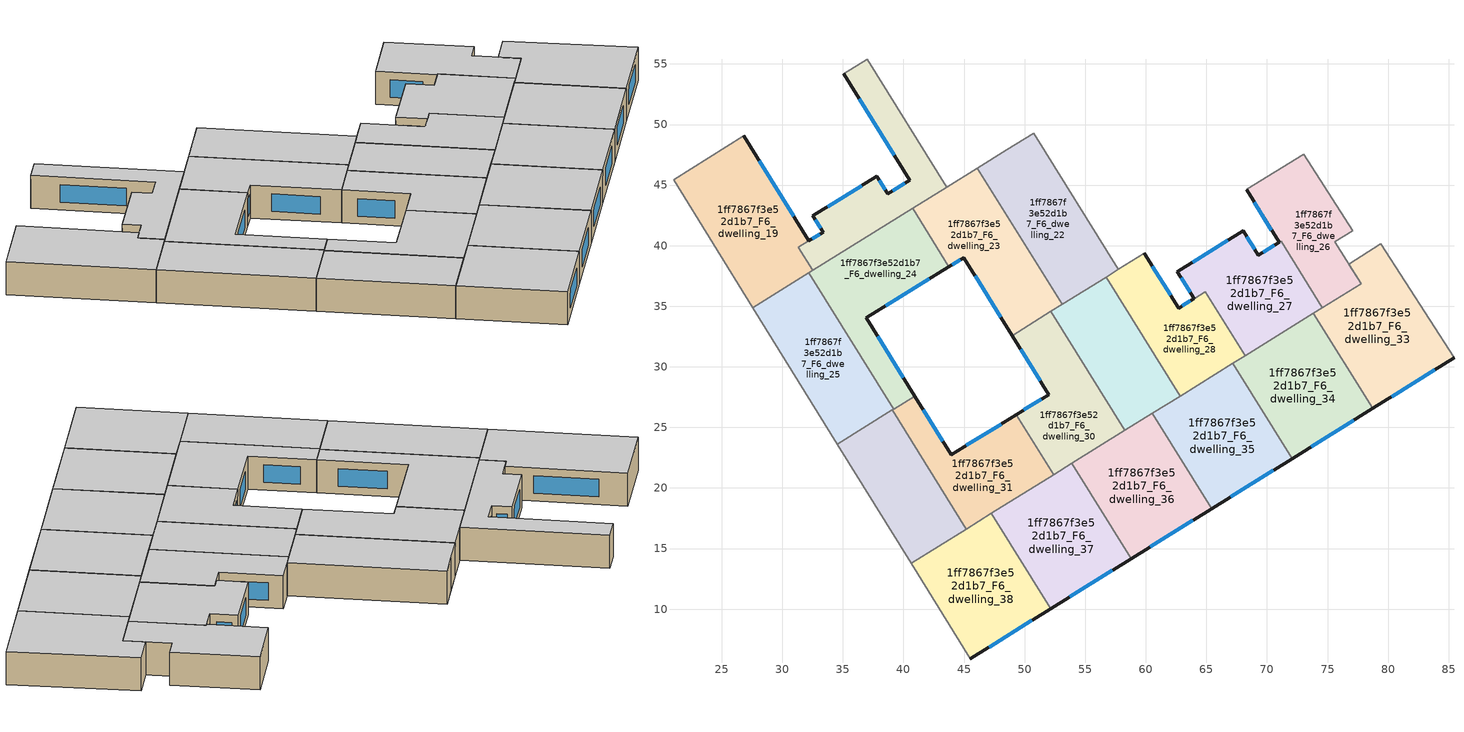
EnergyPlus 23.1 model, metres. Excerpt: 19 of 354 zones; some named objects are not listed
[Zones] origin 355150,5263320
1ff7867f3e52d1b7_F6_dwelling_18
 floor to 1ff7867f3e52d1b7_F5_dwelling_18 (EU_floor_Construction): 37.01,55.39 43.58,44.83 32.52,37.95 31.33,39.87 33.36,41.12 32.53,42.47 37.81,45.72 38.69,44.28 40.52,45.4 35.08,54.19 z18
 wall outside (EU_wall_Construction): 35.08,54.19 40.52,45.4 38.69,44.28 37.81,45.72 32.53,42.47 33.36,41.12 32.2,40.41 z18:21
 wall to 1ff7867f3e52d1b7_F6_dwelling_17 (EU_wall_Construction): 43.58,44.83 37.01,55.39 z18:21
 wall to 1ff7867f3e52d1b7_F6_dwelling_19 (EU_wall_Construction): 32.2,40.41 31.33,39.87 32.52,37.95 z18:21
 wall to 1ff7867f3e52d1b7_F6_dwelling_24 (EU_wall_Construction): 32.52,37.95 40.75,43.07 z18:21
 wall to 1ff7867f3e52d1b7_F6_dwelling_11 (EU_wall_Construction): 37.01,55.39 35.08,54.19 z18:21
 wall to 1ff7867f3e52d1b7_F6_dwelling_23 (EU_wall_Construction): 40.75,43.07 43.58,44.83 z18:21
 window (EU_Window_Construction): 33.09,40.95 32.47,40.58 / 32.72,42.15 33.17,41.44 / 36.57,44.95 33.77,43.23 / 38.48,44.62 38.02,45.38 / 40.09,45.14 39.12,44.55 / 36.36,52.13 39.24,47.47 z18.7:20.3
 ceiling to 1ff7867f3e52d1b7_F7_dwelling_18 (EU_floor_Construction): 43.58,44.83 37.01,55.39 35.08,54.19 40.52,45.4 38.69,44.28 37.81,45.72 32.53,42.47 33.36,41.12 31.33,39.87 32.52,37.95 z21
1ff7867f3e52d1b7_F6_dwelling_19
 floor to 1ff7867f3e52d1b7_F5_dwelling_19 (EU_floor_Construction): 26.84,49.06 32.2,40.41 31.33,39.87 32.52,37.95 27.57,34.87 21.02,45.44 z18
 wall outside (EU_wall_Construction): 32.2,40.41 26.84,49.06 z18:21
 wall to 1ff7867f3e52d1b7_F6_dwelling_13 (EU_wall_Construction): 26.84,49.06 21.02,45.44 z18:21
 wall adiabatic (EU_wall_Construction): 21.02,45.44 27.57,34.87 z18:21
 wall to 1ff7867f3e52d1b7_F6_dwelling_25 (EU_wall_Construction): 27.57,34.87 32.2,37.75 z18:21
 wall to 1ff7867f3e52d1b7_F6_dwelling_24 (EU_wall_Construction): 32.2,37.75 32.52,37.95 z18:21
 window (EU_Window_Construction): 30.94,42.44 28.1,47.03 z18.7:20.3
 ceiling to 1ff7867f3e52d1b7_F7_dwelling_19 (EU_floor_Construction): 32.52,37.95 31.33,39.87 32.2,40.41 26.84,49.06 21.02,45.44 27.57,34.87 z21
1ff7867f3e52d1b7_F6_dwelling_22
 floor to 1ff7867f3e52d1b7_F5_dwelling_22 (EU_floor_Construction): 50.74,49.28 57.73,38.04 53.09,35.15 46.09,46.39 z18
 wall to 1ff7867f3e52d1b7_F6_dwelling_23 (EU_wall_Construction): 46.09,46.39 53.09,35.15 z18:21
 wall to 1ff7867f3e52d1b7_F6_dwelling_21 (EU_wall_Construction): 57.73,38.04 50.74,49.28 z18:21
 wall to 1ff7867f3e52d1b7_F6_dwelling_16 (EU_wall_Construction): 50.74,49.28 48.52,47.91 z18:21
 wall to 1ff7867f3e52d1b7_F6_dwelling_29 (EU_wall_Construction): 53.09,35.15 56.72,37.41 z18:21
 wall to 1ff7867f3e52d1b7_F6_dwelling_17 (EU_wall_Construction): 48.52,47.9 46.09,46.39 z18:21
 wall to 1ff7867f3e52d1b7_F6_dwelling_28 (EU_wall_Construction): 56.72,37.41 57.73,38.04 z18:21
 ceiling to 1ff7867f3e52d1b7_F7_dwelling_22 (EU_floor_Construction): 57.73,38.04 50.74,49.28 46.09,46.39 53.09,35.15 z21
1ff7867f3e52d1b7_F6_dwelling_23
 floor to 1ff7867f3e52d1b7_F5_dwelling_23 (EU_floor_Construction): 46.09,46.39 53.09,35.15 48.96,32.58 44.97,39.02 43.74,38.26 40.75,43.07 z18
 wall outside (EU_wall_Construction): 43.74,38.26 44.97,39.02 48.96,32.58 z18:21
 wall to 1ff7867f3e52d1b7_F6_dwelling_24 (EU_wall_Construction): 40.75,43.07 43.74,38.26 z18:21
 wall to 1ff7867f3e52d1b7_F6_dwelling_17 (EU_wall_Construction): 46.09,46.39 43.58,44.83 z18:21
 wall to 1ff7867f3e52d1b7_F6_dwelling_30 (EU_wall_Construction): 48.96,32.58 52.17,34.58 z18:21
 wall to 1ff7867f3e52d1b7_F6_dwelling_29 (EU_wall_Construction): 52.17,34.58 53.09,35.15 z18:21
 window (EU_Window_Construction): 45.91,37.51 48.02,34.09 / 44.03,38.44 44.68,38.84 z18.7:20.3
 ceiling to 1ff7867f3e52d1b7_F7_dwelling_23 (EU_floor_Construction): 53.09,35.15 46.09,46.39 40.75,43.07 43.74,38.26 44.97,39.02 48.96,32.58 z21
1ff7867f3e52d1b7_F6_dwelling_24
 floor to 1ff7867f3e52d1b7_F5_dwelling_24 (EU_floor_Construction): 40.75,43.07 43.74,38.26 36.92,34.06 40.93,27.59 39.19,26.51 32.2,37.75 z18
 wall outside (EU_wall_Construction): 40.93,27.59 36.92,34.06 43.74,38.26 z18:21
 wall to 1ff7867f3e52d1b7_F6_dwelling_25 (EU_wall_Construction): 32.2,37.75 39.19,26.51 40.93,27.59 z18:21
 window (EU_Window_Construction): 39.98,29.11 37.86,32.54 / 38.52,35.05 42.14,37.28 z18.7:20.3
 ceiling to 1ff7867f3e52d1b7_F7_dwelling_24 (EU_floor_Construction): 40.93,27.59 36.92,34.06 43.74,38.26 40.75,43.07 32.2,37.75 39.19,26.51 z21
1ff7867f3e52d1b7_F6_dwelling_25
 floor to 1ff7867f3e52d1b7_F5_dwelling_25 (EU_floor_Construction): 32.2,37.75 39.19,26.51 40.93,27.59 34.54,23.61 27.57,34.87 z18
 wall adiabatic (EU_wall_Construction): 27.57,34.87 34.54,23.61 z18:21
 wall to 1ff7867f3e52d1b7_F6_dwelling_32 (EU_wall_Construction): 34.54,23.61 39.08,26.44 z18:21
 wall to 1ff7867f3e52d1b7_F6_dwelling_31 (EU_wall_Construction): 39.08,26.44 39.19,26.51 40.93,27.59 z18:21
 ceiling to 1ff7867f3e52d1b7_F7_dwelling_25 (EU_floor_Construction): 39.19,26.51 32.2,37.75 27.57,34.87 34.54,23.61 40.93,27.59 z21
1ff7867f3e52d1b7_F6_dwelling_26
 floor to 1ff7867f3e52d1b7_F5_dwelling_26 (EU_floor_Construction): 73.05,47.56 77.07,41.25 75.58,40.32 77.77,36.87 74.57,34.88 71.16,40.36 69.3,39.22 71.01,40.27 68.31,44.62 z18
 wall outside (EU_wall_Construction): 68.31,44.62 71.01,40.27 69.3,39.22 z18:21
 wall adiabatic (EU_wall_Construction): 77.77,36.87 75.58,40.32 77.07,41.25 73.05,47.56 z18:21
 wall to 1ff7867f3e52d1b7_F6_dwelling_27 (EU_wall_Construction): 69.3,39.22 71.16,40.36 74.57,34.88 z18:21
 wall to 1ff7867f3e52d1b7_F6_dwelling_20 (EU_wall_Construction): 73.05,47.56 68.35,44.64 68.31,44.62 z18:21
 wall to 1ff7867f3e52d1b7_F6_dwelling_33 (EU_wall_Construction): 74.57,34.88 77.77,36.87 z18:21
 window (EU_Window_Construction): 70.6,40.02 69.7,39.47 / 68.95,43.59 70.37,41.29 z18.7:20.3
 ceiling to 1ff7867f3e52d1b7_F7_dwelling_26 (EU_floor_Construction): 77.77,36.87 75.58,40.32 77.07,41.25 73.05,47.56 68.31,44.62 71.01,40.27 69.3,39.22 71.16,40.36 74.57,34.88 z21
1ff7867f3e52d1b7_F6_dwelling_27
 floor to 1ff7867f3e52d1b7_F5_dwelling_27 (EU_floor_Construction): 71.16,40.36 74.57,34.88 68.19,30.91 64.91,36.2 63.98,35.63 62.6,37.86 68.06,41.22 69.3,39.22 z18
 wall outside (EU_wall_Construction): 69.3,39.22 68.06,41.22 62.6,37.86 63.98,35.63 z18:21
 wall to 1ff7867f3e52d1b7_F6_dwelling_28 (EU_wall_Construction): 63.98,35.63 64.91,36.2 68.19,30.91 z18:21
 wall to 1ff7867f3e52d1b7_F6_dwelling_34 (EU_wall_Construction): 68.19,30.91 73.84,34.43 z18:21
 wall to 1ff7867f3e52d1b7_F6_dwelling_33 (EU_wall_Construction): 73.84,34.43 74.57,34.88 z18:21
 window (EU_Window_Construction): 62.92,37.34 63.66,36.15 / 66.78,40.43 63.88,38.65 / 69.01,39.69 68.35,40.75 z18.7:20.3
 ceiling to 1ff7867f3e52d1b7_F7_dwelling_27 (EU_floor_Construction): 74.57,34.88 71.16,40.36 69.3,39.22 68.06,41.22 62.6,37.86 63.98,35.63 64.91,36.2 68.19,30.91 z21
1ff7867f3e52d1b7_F6_dwelling_28
 floor to 1ff7867f3e52d1b7_F5_dwelling_28 (EU_floor_Construction): 64.91,36.2 68.19,30.91 62.83,27.58 56.72,37.41 59.89,39.38 62.7,34.84 z18
 wall outside (EU_wall_Construction): 63.98,35.62 62.7,34.84 59.89,39.38 z18:21
 wall to 1ff7867f3e52d1b7_F6_dwelling_29 (EU_wall_Construction): 56.72,37.41 62.83,27.58 z18:21
 wall to 1ff7867f3e52d1b7_F6_dwelling_21 (EU_wall_Construction): 59.89,39.38 57.73,38.04 z18:21
 wall to 1ff7867f3e52d1b7_F6_dwelling_35 (EU_wall_Construction): 62.83,27.58 67.2,30.29 z18:21
 wall to 1ff7867f3e52d1b7_F6_dwelling_34 (EU_wall_Construction): 67.2,30.29 68.19,30.91 z18:21
 window (EU_Window_Construction): 62.04,35.9 60.55,38.31 / 63.68,35.44 63,35.02 z18.7:20.3
 ceiling to 1ff7867f3e52d1b7_F7_dwelling_28 (EU_floor_Construction): 68.19,30.91 64.91,36.2 62.7,34.84 59.89,39.38 56.72,37.41 62.83,27.58 z21
1ff7867f3e52d1b7_F6_dwelling_29
 floor to 1ff7867f3e52d1b7_F5_dwelling_29 (EU_floor_Construction): 56.72,37.41 62.83,27.58 58.28,24.75 52.17,34.58 z18
 wall to 1ff7867f3e52d1b7_F6_dwelling_30 (EU_wall_Construction): 52.17,34.58 58.28,24.75 z18:21
 wall to 1ff7867f3e52d1b7_F6_dwelling_36 (EU_wall_Construction): 58.28,24.75 60.55,26.16 z18:21
 wall to 1ff7867f3e52d1b7_F6_dwelling_35 (EU_wall_Construction): 60.55,26.16 62.83,27.58 z18:21
 ceiling to 1ff7867f3e52d1b7_F7_dwelling_29 (EU_floor_Construction): 62.83,27.58 56.72,37.41 52.17,34.58 58.28,24.75 z21
1ff7867f3e52d1b7_F6_dwelling_30
 floor to 1ff7867f3e52d1b7_F5_dwelling_30 (EU_floor_Construction): 52.17,34.58 58.28,24.75 52.4,21.09 49.32,26.05 51.99,27.7 48.96,32.58 z18
 wall outside (EU_wall_Construction): 48.96,32.58 51.99,27.7 49.32,26.05 z18:21
 wall to 1ff7867f3e52d1b7_F6_dwelling_31 (EU_wall_Construction): 49.32,26.05 52.4,21.09 z18:21
 wall to 1ff7867f3e52d1b7_F6_dwelling_37 (EU_wall_Construction): 52.4,21.09 53.91,22.03 z18:21
 wall to 1ff7867f3e52d1b7_F6_dwelling_36 (EU_wall_Construction): 53.91,22.03 58.28,24.75 z18:21
 window (EU_Window_Construction): 49.67,31.43 51.28,28.84 / 51.36,27.31 49.95,26.44 z18.7:20.3
 ceiling to 1ff7867f3e52d1b7_F7_dwelling_30 (EU_floor_Construction): 58.28,24.75 52.17,34.58 48.96,32.58 51.99,27.7 49.32,26.05 52.4,21.09 z21
1ff7867f3e52d1b7_F6_dwelling_31
 floor to 1ff7867f3e52d1b7_F5_dwelling_31 (EU_floor_Construction): 49.32,26.05 52.4,21.09 45.19,16.61 39.08,26.44 40.93,27.59 43.93,22.74 z18
 wall outside (EU_wall_Construction): 49.32,26.05 43.93,22.74 40.93,27.59 z18:21
 wall to 1ff7867f3e52d1b7_F6_dwelling_32 (EU_wall_Construction): 39.08,26.44 45.19,16.61 z18:21
 wall to 1ff7867f3e52d1b7_F6_dwelling_38 (EU_wall_Construction): 45.19,16.61 47.27,17.9 z18:21
 wall to 1ff7867f3e52d1b7_F6_dwelling_37 (EU_wall_Construction): 47.27,17.9 52.4,21.1 z18:21
 window (EU_Window_Construction): 43.22,23.87 41.63,26.45 / 48.05,25.27 45.19,23.51 z18.7:20.3
 ceiling to 1ff7867f3e52d1b7_F7_dwelling_31 (EU_floor_Construction): 52.4,21.09 49.32,26.05 43.93,22.74 40.93,27.59 39.08,26.44 45.19,16.61 z21
1ff7867f3e52d1b7_F6_dwelling_32
 floor to 1ff7867f3e52d1b7_F5_dwelling_32 (EU_floor_Construction): 39.08,26.44 45.19,16.61 40.63,13.77 34.54,23.61 z18
 wall adiabatic (EU_wall_Construction): 34.54,23.61 40.63,13.77 z18:21
 wall to 1ff7867f3e52d1b7_F6_dwelling_38 (EU_wall_Construction): 40.63,13.77 45.19,16.61 z18:21
 ceiling to 1ff7867f3e52d1b7_F7_dwelling_32 (EU_floor_Construction): 45.19,16.61 39.08,26.44 34.54,23.61 40.63,13.77 z21
1ff7867f3e52d1b7_F6_dwelling_33
 floor to 1ff7867f3e52d1b7_F5_dwelling_33 (EU_floor_Construction): 79.37,40.14 85.44,30.74 78.73,26.57 73.84,34.42 77.77,36.87 76.75,38.48 z18
 wall outside (EU_wall_Construction): 78.73,26.57 85.44,30.74 z18:21
 wall adiabatic (EU_wall_Construction): 85.44,30.74 79.37,40.14 76.75,38.48 77.77,36.87 z18:21
 wall to 1ff7867f3e52d1b7_F6_dwelling_34 (EU_wall_Construction): 73.84,34.42 78.73,26.57 z18:21
 window (EU_Window_Construction): 80.3,27.54 83.86,29.76 z18.7:20.3
 ceiling to 1ff7867f3e52d1b7_F7_dwelling_33 (EU_floor_Construction): 85.44,30.74 79.37,40.14 76.75,38.48 77.77,36.87 73.84,34.42 78.73,26.57 z21
1ff7867f3e52d1b7_F6_dwelling_34
 floor to 1ff7867f3e52d1b7_F5_dwelling_34 (EU_floor_Construction): 73.84,34.42 78.73,26.57 72.09,22.43 67.2,30.29 z18
 wall outside (EU_wall_Construction): 72.09,22.43 78.73,26.57 z18:21
 wall to 1ff7867f3e52d1b7_F6_dwelling_35 (EU_wall_Construction): 67.2,30.29 72.09,22.43 z18:21
 window (EU_Window_Construction): 73.65,23.4 77.17,25.59 z18.7:20.3
 ceiling to 1ff7867f3e52d1b7_F7_dwelling_34 (EU_floor_Construction): 78.73,26.57 73.84,34.42 67.2,30.29 72.09,22.43 z21
1ff7867f3e52d1b7_F6_dwelling_35
 floor to 1ff7867f3e52d1b7_F5_dwelling_35 (EU_floor_Construction): 67.2,30.29 72.09,22.43 65.44,18.3 60.55,26.16 z18
 wall outside (EU_wall_Construction): 65.44,18.3 72.09,22.43 z18:21
 wall to 1ff7867f3e52d1b7_F6_dwelling_36 (EU_wall_Construction): 60.55,26.16 65.44,18.3 z18:21
 window (EU_Window_Construction): 67,19.27 70.53,21.46 z18.7:20.3
 ceiling to 1ff7867f3e52d1b7_F7_dwelling_35 (EU_floor_Construction): 72.09,22.43 67.2,30.29 60.55,26.16 65.44,18.3 z21
1ff7867f3e52d1b7_F6_dwelling_36
 floor to 1ff7867f3e52d1b7_F5_dwelling_36 (EU_floor_Construction): 60.55,26.16 65.44,18.3 58.8,14.17 53.91,22.03 z18
 wall outside (EU_wall_Construction): 58.8,14.17 65.44,18.3 z18:21
 wall to 1ff7867f3e52d1b7_F6_dwelling_37 (EU_wall_Construction): 53.91,22.03 58.8,14.17 z18:21
 window (EU_Window_Construction): 60.36,15.14 63.88,17.33 z18.7:20.3
 ceiling to 1ff7867f3e52d1b7_F7_dwelling_36 (EU_floor_Construction): 65.44,18.3 60.55,26.16 53.91,22.03 58.8,14.17 z21
1ff7867f3e52d1b7_F6_dwelling_37
 floor to 1ff7867f3e52d1b7_F5_dwelling_37 (EU_floor_Construction): 53.91,22.03 58.8,14.17 52.15,10.04 47.27,17.9 z18
 wall outside (EU_wall_Construction): 52.15,10.04 58.8,14.17 z18:21
 wall to 1ff7867f3e52d1b7_F6_dwelling_38 (EU_wall_Construction): 47.27,17.9 52.15,10.04 z18:21
 window (EU_Window_Construction): 53.71,11.01 57.24,13.2 z18.7:20.3
 ceiling to 1ff7867f3e52d1b7_F7_dwelling_37 (EU_floor_Construction): 58.8,14.17 53.91,22.03 47.27,17.9 52.15,10.04 z21
1ff7867f3e52d1b7_F6_dwelling_38
 floor to 1ff7867f3e52d1b7_F5_dwelling_38 (EU_floor_Construction): 47.27,17.9 52.15,10.04 45.5,5.91 40.63,13.77 z18
 wall outside (EU_wall_Construction): 45.5,5.91 52.15,10.04 z18:21
 wall adiabatic (EU_wall_Construction): 40.63,13.77 45.5,5.91 z18:21
 window (EU_Window_Construction): 47.06,6.88 50.59,9.07 z18.7:20.3
 ceiling to 1ff7867f3e52d1b7_F7_dwelling_38 (EU_floor_Construction): 52.15,10.04 47.27,17.9 40.63,13.77 45.5,5.91 z21
[Building]
EU S2 Campaign: North Axis=0; Terrain=City; Solar Distribution=FullExterior
[Site:Location]
Budapest.Ferenc.Liszt.Intl.AP: Latitude=47.437; Longitude=19.256; Time Zone=1; Elevation=185
[SizingPeriod:WeatherFileDays]
AnnualSizingPeriod: Begin Month=1; Begin Day of Month=1; End Month=12; End Day of Month=31; Day of Week for Start Day=Monday; Use Weather File Daylight Saving Period=No; Use Weather File Rain and Snow Indicators=No
[MATERIAL]
EU_InternalMass_Material: Roughness=MediumRough; Thickness=0.1; Conductivity=1; Density=1800; Specific Heat=900; Thermal Absorptance=0.9; Solar Absorptance=0.7; Visible Absorptance=0.7
[MATERIAL:NOMASS] Roughness=MediumRough; Thermal Absorptance=0.9; Solar Absorptance=0.7; Visible Absorptance=0.7
Name | Thermal Resistance
EU_wall_NoMass | 0.832559
EU_floor_NoMass | 0.872794
[WINDOWMATERIAL:SIMPLEGLAZINGSYSTEM]
EU_Window_SimpleGlazing: UFactor=2.79869; Solar Heat Gain Coefficient=0.75; Visible Transmittance=0.75
[CONSTRUCTION]
EU_wall_Construction: EU_wall_NoMass
EU_floor_Construction: EU_floor_NoMass
EU_Window_Construction: EU_Window_SimpleGlazing
EU_InternalMass_Construction: EU_InternalMass_Material
[ZONE] Type=1; Multiplier=1; Ceiling Height=autocalculate; Floor Area=autocalculate; Part of Total Floor Area=Yes
Name | Volume
1ff7867f3e52d1b7_F6_dwelling_18 | 185.84
1ff7867f3e52d1b7_F6_dwelling_19 | 248.651
1ff7867f3e52d1b7_F6_dwelling_22; 1ff7867f3e52d1b7_F6_dwelling_35 | 217.225
1ff7867f3e52d1b7_F6_dwelling_23 | 217.252
1ff7867f3e52d1b7_F6_dwelling_24 | 217.249
1ff7867f3e52d1b7_F6_dwelling_25 | 217.258
1ff7867f3e52d1b7_F6_dwelling_26 | 170.992
1ff7867f3e52d1b7_F6_dwelling_27 | 192.024
1ff7867f3e52d1b7_F6_dwelling_28 | 177.654
1ff7867f3e52d1b7_F6_dwelling_29 | 186.219
1ff7867f3e52d1b7_F6_dwelling_30 | 186.216
1ff7867f3e52d1b7_F6_dwelling_31 | 186.198
1ff7867f3e52d1b7_F6_dwelling_32 | 186.237
1ff7867f3e52d1b7_F6_dwelling_33 | 235.181
1ff7867f3e52d1b7_F6_dwelling_34; 1ff7867f3e52d1b7_F6_dwelling_37 | 217.23
1ff7867f3e52d1b7_F6_dwelling_36 | 217.248
1ff7867f3e52d1b7_F6_dwelling_38 | 217.24
[INTERNALMASS] Construction=EU_InternalMass_Construction
Name | Zone or ZoneList | Surface Area
1ff7867f3e52d1b7_F6_dwelling_18_EU_InternalMass | 1ff7867f3e52d1b7_F6_dwelling_18 | 61.9452
1ff7867f3e52d1b7_F6_dwelling_19_EU_InternalMass | 1ff7867f3e52d1b7_F6_dwelling_19 | 82.8876
1ff7867f3e52d1b7_F6_dwelling_22_EU_InternalMass | 1ff7867f3e52d1b7_F6_dwelling_22 | 72.4081
1ff7867f3e52d1b7_F6_dwelling_23_EU_InternalMass | 1ff7867f3e52d1b7_F6_dwelling_23 | 72.4172
1ff7867f3e52d1b7_F6_dwelling_24_EU_InternalMass | 1ff7867f3e52d1b7_F6_dwelling_24 | 72.4165
1ff7867f3e52d1b7_F6_dwelling_25_EU_InternalMass | 1ff7867f3e52d1b7_F6_dwelling_25 | 72.4199
1ff7867f3e52d1b7_F6_dwelling_26_EU_InternalMass | 1ff7867f3e52d1b7_F6_dwelling_26 | 57.0132
1ff7867f3e52d1b7_F6_dwelling_27_EU_InternalMass | 1ff7867f3e52d1b7_F6_dwelling_27 | 64.0067
1ff7867f3e52d1b7_F6_dwelling_28_EU_InternalMass | 1ff7867f3e52d1b7_F6_dwelling_28 | 59.2187
1ff7867f3e52d1b7_F6_dwelling_29_EU_InternalMass | 1ff7867f3e52d1b7_F6_dwelling_29 | 62.0729
1ff7867f3e52d1b7_F6_dwelling_30_EU_InternalMass | 1ff7867f3e52d1b7_F6_dwelling_30 | 62.0721
1ff7867f3e52d1b7_F6_dwelling_31_EU_InternalMass | 1ff7867f3e52d1b7_F6_dwelling_31 | 62.0659
1ff7867f3e52d1b7_F6_dwelling_32_EU_InternalMass | 1ff7867f3e52d1b7_F6_dwelling_32 | 62.079
1ff7867f3e52d1b7_F6_dwelling_33_EU_InternalMass | 1ff7867f3e52d1b7_F6_dwelling_33 | 78.3931
1ff7867f3e52d1b7_F6_dwelling_34_EU_InternalMass | 1ff7867f3e52d1b7_F6_dwelling_34 | 72.41
1ff7867f3e52d1b7_F6_dwelling_35_EU_InternalMass | 1ff7867f3e52d1b7_F6_dwelling_35 | 72.4082
1ff7867f3e52d1b7_F6_dwelling_36_EU_InternalMass | 1ff7867f3e52d1b7_F6_dwelling_36 | 72.416
1ff7867f3e52d1b7_F6_dwelling_37_EU_InternalMass | 1ff7867f3e52d1b7_F6_dwelling_37 | 72.41
1ff7867f3e52d1b7_F6_dwelling_38_EU_InternalMass | 1ff7867f3e52d1b7_F6_dwelling_38 | 72.4135
[OTHEREQUIPMENT] Fuel Type=Electricity; Design Level Calculation Method=Watts/Area; Power per Zone Floor Area=1; Fraction Latent=0; Fraction Radiant=0; Fraction Lost=0; Carbon Dioxide Generation Rate=0; EndUse Subcategory=EU_Step8_InternalGains
Name | Zone or ZoneList or Space or SpaceList | Schedule
EU_Step8_InternalGain_1ff7867f3e52d1b7_F6_dwelling_18_f000 | 1ff7867f3e52d1b7_F6_dwelling_18 | EU_Step8_GainSchedule_1ff7867f3e52d1b7_F6_dwelling_18_f000
EU_Step8_InternalGain_1ff7867f3e52d1b7_F6_dwelling_19_f000 | 1ff7867f3e52d1b7_F6_dwelling_19 | EU_Step8_GainSchedule_1ff7867f3e52d1b7_F6_dwelling_19_f000
EU_Step8_InternalGain_1ff7867f3e52d1b7_F6_dwelling_22_f000 | 1ff7867f3e52d1b7_F6_dwelling_22 | EU_Step8_GainSchedule_1ff7867f3e52d1b7_F6_dwelling_22_f000
EU_Step8_InternalGain_1ff7867f3e52d1b7_F6_dwelling_23_f000 | 1ff7867f3e52d1b7_F6_dwelling_23 | EU_Step8_GainSchedule_1ff7867f3e52d1b7_F6_dwelling_23_f000
EU_Step8_InternalGain_1ff7867f3e52d1b7_F6_dwelling_24_f000 | 1ff7867f3e52d1b7_F6_dwelling_24 | EU_Step8_GainSchedule_1ff7867f3e52d1b7_F6_dwelling_24_f000
EU_Step8_InternalGain_1ff7867f3e52d1b7_F6_dwelling_25_f000 | 1ff7867f3e52d1b7_F6_dwelling_25 | EU_Step8_GainSchedule_1ff7867f3e52d1b7_F6_dwelling_25_f000
EU_Step8_InternalGain_1ff7867f3e52d1b7_F6_dwelling_26_f000 | 1ff7867f3e52d1b7_F6_dwelling_26 | EU_Step8_GainSchedule_1ff7867f3e52d1b7_F6_dwelling_26_f000
EU_Step8_InternalGain_1ff7867f3e52d1b7_F6_dwelling_27_f000 | 1ff7867f3e52d1b7_F6_dwelling_27 | EU_Step8_GainSchedule_1ff7867f3e52d1b7_F6_dwelling_27_f000
EU_Step8_InternalGain_1ff7867f3e52d1b7_F6_dwelling_28_f000 | 1ff7867f3e52d1b7_F6_dwelling_28 | EU_Step8_GainSchedule_1ff7867f3e52d1b7_F6_dwelling_28_f000
EU_Step8_InternalGain_1ff7867f3e52d1b7_F6_dwelling_29_f000 | 1ff7867f3e52d1b7_F6_dwelling_29 | EU_Step8_GainSchedule_1ff7867f3e52d1b7_F6_dwelling_29_f000
EU_Step8_InternalGain_1ff7867f3e52d1b7_F6_dwelling_30_f000 | 1ff7867f3e52d1b7_F6_dwelling_30 | EU_Step8_GainSchedule_1ff7867f3e52d1b7_F6_dwelling_30_f000
EU_Step8_InternalGain_1ff7867f3e52d1b7_F6_dwelling_31_f000 | 1ff7867f3e52d1b7_F6_dwelling_31 | EU_Step8_GainSchedule_1ff7867f3e52d1b7_F6_dwelling_31_f000
EU_Step8_InternalGain_1ff7867f3e52d1b7_F6_dwelling_32_f000 | 1ff7867f3e52d1b7_F6_dwelling_32 | EU_Step8_GainSchedule_1ff7867f3e52d1b7_F6_dwelling_32_f000
EU_Step8_InternalGain_1ff7867f3e52d1b7_F6_dwelling_33_f000 | 1ff7867f3e52d1b7_F6_dwelling_33 | EU_Step8_GainSchedule_1ff7867f3e52d1b7_F6_dwelling_33_f000
EU_Step8_InternalGain_1ff7867f3e52d1b7_F6_dwelling_34_f000 | 1ff7867f3e52d1b7_F6_dwelling_34 | EU_Step8_GainSchedule_1ff7867f3e52d1b7_F6_dwelling_34_f000
EU_Step8_InternalGain_1ff7867f3e52d1b7_F6_dwelling_35_f000 | 1ff7867f3e52d1b7_F6_dwelling_35 | EU_Step8_GainSchedule_1ff7867f3e52d1b7_F6_dwelling_35_f000
EU_Step8_InternalGain_1ff7867f3e52d1b7_F6_dwelling_36_f000 | 1ff7867f3e52d1b7_F6_dwelling_36 | EU_Step8_GainSchedule_1ff7867f3e52d1b7_F6_dwelling_36_f000
EU_Step8_InternalGain_1ff7867f3e52d1b7_F6_dwelling_37_f000 | 1ff7867f3e52d1b7_F6_dwelling_37 | EU_Step8_GainSchedule_1ff7867f3e52d1b7_F6_dwelling_37_f000
EU_Step8_InternalGain_1ff7867f3e52d1b7_F6_dwelling_38_f000 | 1ff7867f3e52d1b7_F6_dwelling_38 | EU_Step8_GainSchedule_1ff7867f3e52d1b7_F6_dwelling_38_f000
[ZONEVENTILATION:DESIGNFLOWRATE] Schedule=EU_AlwaysOn; Design Flow Rate Calculation Method=AirChanges/Hour; Air Changes per Hour=0.475469; Ventilation Type=Natural; Fan Pressure Rise=0; Fan Total Efficiency=1; Constant Term Coefficient=1; Temperature Term Coefficient=0; Velocity Term Coefficient=0; Velocity Squared Term Coefficient=0; Minimum Indoor Temperature=-100; Maximum Indoor Temperature=100; Delta Temperature=-100; Minimum Outdoor Temperature=-100; Maximum Outdoor Temperature=100; Maximum Wind Speed=40
Name | Zone or ZoneList or Space or SpaceList
EU_ConstantAir_1ff7867f3e52d1b7_F6_dwelling_18 | 1ff7867f3e52d1b7_F6_dwelling_18
EU_ConstantAir_1ff7867f3e52d1b7_F6_dwelling_19 | 1ff7867f3e52d1b7_F6_dwelling_19
EU_ConstantAir_1ff7867f3e52d1b7_F6_dwelling_22 | 1ff7867f3e52d1b7_F6_dwelling_22
EU_ConstantAir_1ff7867f3e52d1b7_F6_dwelling_23 | 1ff7867f3e52d1b7_F6_dwelling_23
EU_ConstantAir_1ff7867f3e52d1b7_F6_dwelling_24 | 1ff7867f3e52d1b7_F6_dwelling_24
EU_ConstantAir_1ff7867f3e52d1b7_F6_dwelling_25 | 1ff7867f3e52d1b7_F6_dwelling_25
EU_ConstantAir_1ff7867f3e52d1b7_F6_dwelling_26 | 1ff7867f3e52d1b7_F6_dwelling_26
EU_ConstantAir_1ff7867f3e52d1b7_F6_dwelling_27 | 1ff7867f3e52d1b7_F6_dwelling_27
EU_ConstantAir_1ff7867f3e52d1b7_F6_dwelling_28 | 1ff7867f3e52d1b7_F6_dwelling_28
EU_ConstantAir_1ff7867f3e52d1b7_F6_dwelling_29 | 1ff7867f3e52d1b7_F6_dwelling_29
EU_ConstantAir_1ff7867f3e52d1b7_F6_dwelling_30 | 1ff7867f3e52d1b7_F6_dwelling_30
EU_ConstantAir_1ff7867f3e52d1b7_F6_dwelling_31 | 1ff7867f3e52d1b7_F6_dwelling_31
EU_ConstantAir_1ff7867f3e52d1b7_F6_dwelling_32 | 1ff7867f3e52d1b7_F6_dwelling_32
EU_ConstantAir_1ff7867f3e52d1b7_F6_dwelling_33 | 1ff7867f3e52d1b7_F6_dwelling_33
EU_ConstantAir_1ff7867f3e52d1b7_F6_dwelling_34 | 1ff7867f3e52d1b7_F6_dwelling_34
EU_ConstantAir_1ff7867f3e52d1b7_F6_dwelling_35 | 1ff7867f3e52d1b7_F6_dwelling_35
EU_ConstantAir_1ff7867f3e52d1b7_F6_dwelling_36 | 1ff7867f3e52d1b7_F6_dwelling_36
EU_ConstantAir_1ff7867f3e52d1b7_F6_dwelling_37 | 1ff7867f3e52d1b7_F6_dwelling_37
EU_ConstantAir_1ff7867f3e52d1b7_F6_dwelling_38 | 1ff7867f3e52d1b7_F6_dwelling_38
[HVACTEMPLATE:ZONE:IDEALLOADSAIRSYSTEM] System Availability Schedule=EU_AlwaysOn; Maximum Heating Supply Air Temperature=50; Minimum Cooling Supply Air Temperature=13; Maximum Heating Supply Air Humidity Ratio=0.0156; Minimum Cooling Supply Air Humidity Ratio=0.0077; Heating Limit=NoLimit; Cooling Limit=NoLimit; Heating Availability Schedule=EU_AlwaysOn; Cooling Availability Schedule=EU_CoolingOff; Dehumidification Control Type=ConstantSensibleHeatRatio; Cooling Sensible Heat Ratio=0.7; Dehumidification Setpoint=60; Humidification Control Type=None; Humidification Setpoint=30; Outdoor Air Method=None; Outdoor Air Flow Rate per Person=0.00944; Outdoor Air Flow Rate per Zone Floor Area=0; Outdoor Air Flow Rate per Zone=0; Demand Controlled Ventilation Type=None; Outdoor Air Economizer Type=NoEconomizer; Heat Recovery Type=None; Sensible Heat Recovery Effectiveness=0.7; Latent Heat Recovery Effectiveness=0.65
Name | Template Thermostat
1ff7867f3e52d1b7_F6_dwelling_18 | EU_HeatOnly_1ff7867f3e52d1b7_F6_dwelling_18
1ff7867f3e52d1b7_F6_dwelling_19 | EU_HeatOnly_1ff7867f3e52d1b7_F6_dwelling_19
1ff7867f3e52d1b7_F6_dwelling_22 | EU_HeatOnly_1ff7867f3e52d1b7_F6_dwelling_22
1ff7867f3e52d1b7_F6_dwelling_23 | EU_HeatOnly_1ff7867f3e52d1b7_F6_dwelling_23
1ff7867f3e52d1b7_F6_dwelling_24 | EU_HeatOnly_1ff7867f3e52d1b7_F6_dwelling_24
1ff7867f3e52d1b7_F6_dwelling_25 | EU_HeatOnly_1ff7867f3e52d1b7_F6_dwelling_25
1ff7867f3e52d1b7_F6_dwelling_26 | EU_HeatOnly_1ff7867f3e52d1b7_F6_dwelling_26
1ff7867f3e52d1b7_F6_dwelling_27 | EU_HeatOnly_1ff7867f3e52d1b7_F6_dwelling_27
1ff7867f3e52d1b7_F6_dwelling_28 | EU_HeatOnly_1ff7867f3e52d1b7_F6_dwelling_28
1ff7867f3e52d1b7_F6_dwelling_29 | EU_HeatOnly_1ff7867f3e52d1b7_F6_dwelling_29
1ff7867f3e52d1b7_F6_dwelling_30 | EU_HeatOnly_1ff7867f3e52d1b7_F6_dwelling_30
1ff7867f3e52d1b7_F6_dwelling_31 | EU_HeatOnly_1ff7867f3e52d1b7_F6_dwelling_31
1ff7867f3e52d1b7_F6_dwelling_32 | EU_HeatOnly_1ff7867f3e52d1b7_F6_dwelling_32
1ff7867f3e52d1b7_F6_dwelling_33 | EU_HeatOnly_1ff7867f3e52d1b7_F6_dwelling_33
1ff7867f3e52d1b7_F6_dwelling_34 | EU_HeatOnly_1ff7867f3e52d1b7_F6_dwelling_34
1ff7867f3e52d1b7_F6_dwelling_35 | EU_HeatOnly_1ff7867f3e52d1b7_F6_dwelling_35
1ff7867f3e52d1b7_F6_dwelling_36 | EU_HeatOnly_1ff7867f3e52d1b7_F6_dwelling_36
1ff7867f3e52d1b7_F6_dwelling_37 | EU_HeatOnly_1ff7867f3e52d1b7_F6_dwelling_37
1ff7867f3e52d1b7_F6_dwelling_38 | EU_HeatOnly_1ff7867f3e52d1b7_F6_dwelling_38
[SIZING:ZONE] Zone Cooling Design Supply Air Temperature Input Method=SupplyAirTemperature; Zone Cooling Design Supply Air Temperature=13; Zone Heating Design Supply Air Temperature Input Method=SupplyAirTemperature; Zone Heating Design Supply Air Temperature=50; Zone Cooling Design Supply Air Humidity Ratio=0.008; Zone Heating Design Supply Air Humidity Ratio=0.008; Cooling Design Air Flow Method=DesignDay; Cooling Design Air Flow Rate=0; Cooling Minimum Air Flow per Zone Floor Area=0.000762; Cooling Minimum Air Flow=0; Cooling Minimum Air Flow Fraction=0.2; Heating Design Air Flow Method=DesignDay; Heating Design Air Flow Rate=0; Heating Maximum Air Flow per Zone Floor Area=0.002032; Heating Maximum Air Flow=0.141576; Heating Maximum Air Flow Fraction=0.3; Account for Dedicated Outdoor Air System=No; Dedicated Outdoor Air System Control Strategy=NeutralSupplyAir; Dedicated Outdoor Air Low Setpoint Temperature for Design=autosize; Dedicated Outdoor Air High Setpoint Temperature for Design=autosize; Zone Load Sizing Method=Sensible Load Only No Latent Load; Zone Latent Cooling Design Supply Air Humidity Ratio Input Method=HumidityRatioDifference; Zone Cooling Design Supply Air Humidity Ratio Difference=0.005; Zone Latent Heating Design Supply Air Humidity Ratio Input Method=HumidityRatioDifference; Zone Humidification Design Supply Air Humidity Ratio Difference=0.005
1ff7867f3e52d1b7_F6_dwelling_18; 1ff7867f3e52d1b7_F6_dwelling_19; 1ff7867f3e52d1b7_F6_dwelling_22; 1ff7867f3e52d1b7_F6_dwelling_23; 1ff7867f3e52d1b7_F6_dwelling_24; 1ff7867f3e52d1b7_F6_dwelling_25; 1ff7867f3e52d1b7_F6_dwelling_26; 1ff7867f3e52d1b7_F6_dwelling_27; 1ff7867f3e52d1b7_F6_dwelling_28; 1ff7867f3e52d1b7_F6_dwelling_29; 1ff7867f3e52d1b7_F6_dwelling_30; 1ff7867f3e52d1b7_F6_dwelling_31; 1ff7867f3e52d1b7_F6_dwelling_32; 1ff7867f3e52d1b7_F6_dwelling_33; 1ff7867f3e52d1b7_F6_dwelling_34; 1ff7867f3e52d1b7_F6_dwelling_35; 1ff7867f3e52d1b7_F6_dwelling_36; 1ff7867f3e52d1b7_F6_dwelling_37; 1ff7867f3e52d1b7_F6_dwelling_38
[SCHEDULE:CONSTANT]
Name | Hourly Value
EU_AlwaysOn | 1
EU_CoolingOff | 0
[SCHEDULE:FILE] Column Number=1; Rows to Skip at Top=0; Number of Hours of Data=8760; Column Separator=Comma; Interpolate to Timestep=No; Minutes per Item=60; Adjust Schedule for Daylight Savings=Yes
Name | File
EU_Step8_GainSchedule_1ff7867f3e52d1b7_F6_dwelling_18_f000 | ../../schedules/1ff7867f3e52d1b7/1ff7867f3e52d1b7_F6_dwelling_18_f000_gain.csv
EU_Step8_GainSchedule_1ff7867f3e52d1b7_F6_dwelling_19_f000 | ../../schedules/1ff7867f3e52d1b7/1ff7867f3e52d1b7_F6_dwelling_19_f000_gain.csv
EU_Step8_GainSchedule_1ff7867f3e52d1b7_F6_dwelling_22_f000 | ../../schedules/1ff7867f3e52d1b7/1ff7867f3e52d1b7_F6_dwelling_22_f000_gain.csv
EU_Step8_GainSchedule_1ff7867f3e52d1b7_F6_dwelling_23_f000 | ../../schedules/1ff7867f3e52d1b7/1ff7867f3e52d1b7_F6_dwelling_23_f000_gain.csv
EU_Step8_GainSchedule_1ff7867f3e52d1b7_F6_dwelling_24_f000 | ../../schedules/1ff7867f3e52d1b7/1ff7867f3e52d1b7_F6_dwelling_24_f000_gain.csv
EU_Step8_GainSchedule_1ff7867f3e52d1b7_F6_dwelling_25_f000 | ../../schedules/1ff7867f3e52d1b7/1ff7867f3e52d1b7_F6_dwelling_25_f000_gain.csv
EU_Step8_GainSchedule_1ff7867f3e52d1b7_F6_dwelling_26_f000 | ../../schedules/1ff7867f3e52d1b7/1ff7867f3e52d1b7_F6_dwelling_26_f000_gain.csv
EU_Step8_GainSchedule_1ff7867f3e52d1b7_F6_dwelling_27_f000 | ../../schedules/1ff7867f3e52d1b7/1ff7867f3e52d1b7_F6_dwelling_27_f000_gain.csv
EU_Step8_GainSchedule_1ff7867f3e52d1b7_F6_dwelling_28_f000 | ../../schedules/1ff7867f3e52d1b7/1ff7867f3e52d1b7_F6_dwelling_28_f000_gain.csv
EU_Step8_GainSchedule_1ff7867f3e52d1b7_F6_dwelling_29_f000 | ../../schedules/1ff7867f3e52d1b7/1ff7867f3e52d1b7_F6_dwelling_29_f000_gain.csv
EU_Step8_GainSchedule_1ff7867f3e52d1b7_F6_dwelling_30_f000 | ../../schedules/1ff7867f3e52d1b7/1ff7867f3e52d1b7_F6_dwelling_30_f000_gain.csv
EU_Step8_GainSchedule_1ff7867f3e52d1b7_F6_dwelling_31_f000 | ../../schedules/1ff7867f3e52d1b7/1ff7867f3e52d1b7_F6_dwelling_31_f000_gain.csv
EU_Step8_GainSchedule_1ff7867f3e52d1b7_F6_dwelling_32_f000 | ../../schedules/1ff7867f3e52d1b7/1ff7867f3e52d1b7_F6_dwelling_32_f000_gain.csv
EU_Step8_GainSchedule_1ff7867f3e52d1b7_F6_dwelling_33_f000 | ../../schedules/1ff7867f3e52d1b7/1ff7867f3e52d1b7_F6_dwelling_33_f000_gain.csv
EU_Step8_GainSchedule_1ff7867f3e52d1b7_F6_dwelling_34_f000 | ../../schedules/1ff7867f3e52d1b7/1ff7867f3e52d1b7_F6_dwelling_34_f000_gain.csv
EU_Step8_GainSchedule_1ff7867f3e52d1b7_F6_dwelling_35_f000 | ../../schedules/1ff7867f3e52d1b7/1ff7867f3e52d1b7_F6_dwelling_35_f000_gain.csv
EU_Step8_GainSchedule_1ff7867f3e52d1b7_F6_dwelling_36_f000 | ../../schedules/1ff7867f3e52d1b7/1ff7867f3e52d1b7_F6_dwelling_36_f000_gain.csv
EU_Step8_GainSchedule_1ff7867f3e52d1b7_F6_dwelling_37_f000 | ../../schedules/1ff7867f3e52d1b7/1ff7867f3e52d1b7_F6_dwelling_37_f000_gain.csv
EU_Step8_GainSchedule_1ff7867f3e52d1b7_F6_dwelling_38_f000 | ../../schedules/1ff7867f3e52d1b7/1ff7867f3e52d1b7_F6_dwelling_38_f000_gain.csv
